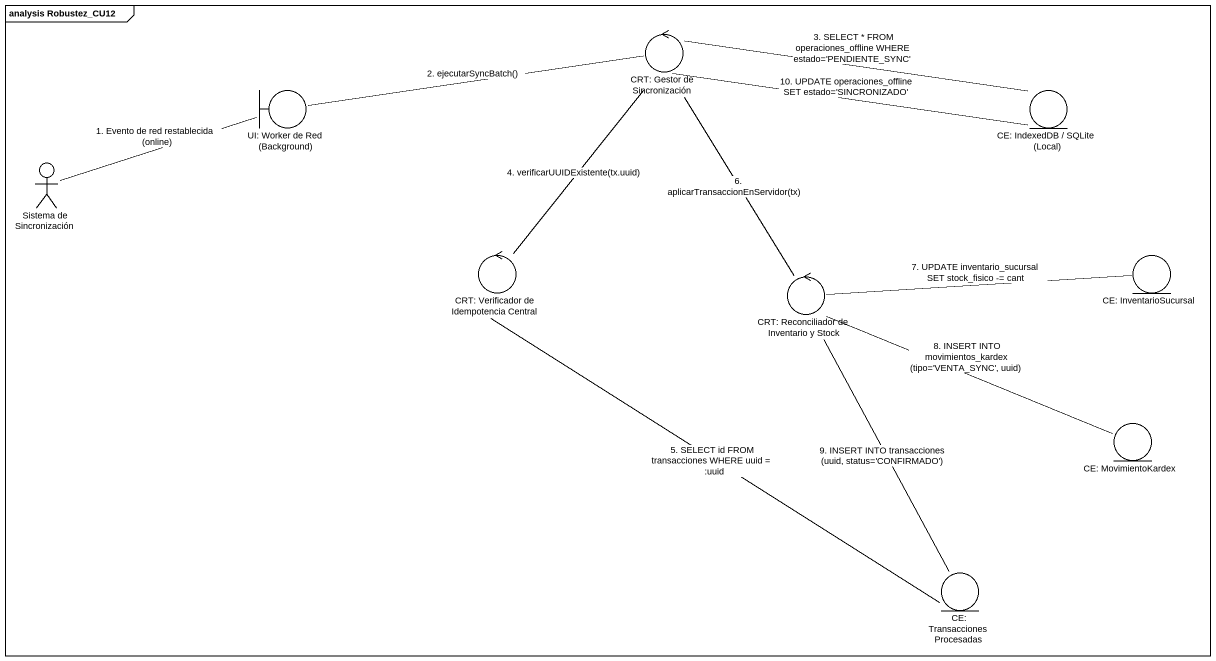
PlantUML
@startuml
mainframe analysis Robustez_CU12
control "CRT: Gestor de Sincronización" as CRT_Gestor_de_Sincronización
boundary "UI: Worker de Red (Background)" as UI_Worker_de_Red_Background
entity "CE: IndexedDB / SQLite (Local)" as CE_IndexedDB_SQLite_Local
actor "Sistema de Sincronización" as Sistema_de_Sincronización
control "CRT: Verificador de Idempotencia Central" as CRT_Verificador_de
control "CRT: Reconciliador de Inventario y Stock" as CRT_Reconciliador_de
entity "CE: InventarioSucursal" as CE_InventarioSucursal
entity "CE: MovimientoKardex" as CE_MovimientoKardex
entity "CE: TransaccionesProcesadas" as CE_TransaccionesProcesadas
CRT_Gestor_de_Sincronización -right- CE_IndexedDB_SQLite_Local : 3. SELECT * FROM operaciones_offline WHERE estado='PENDIENTE_SYNC'
CRT_Gestor_de_Sincronización -right- CE_IndexedDB_SQLite_Local : 10. UPDATE operaciones_offline SET estado='SINCRONIZADO'
CRT_Gestor_de_Sincronización -- CRT_Verificador_de : 4. verificarUUIDExistente(tx.uuid)
CRT_Gestor_de_Sincronización -- CRT_Reconciliador_de : 6. aplicarTransaccionEnServidor(tx)
UI_Worker_de_Red_Background -right- CRT_Gestor_de_Sincronización : 2. ejecutarSyncBatch()
Sistema_de_Sincronización -right- UI_Worker_de_Red_Background : 1. Evento de red restablecida (online)
CRT_Verificador_de -- CE_TransaccionesProcesadas : 5. SELECT id FROM transacciones WHERE uuid = :uuid
CRT_Reconciliador_de -right- CE_InventarioSucursal : 7. UPDATE inventario_sucursal SET stock_fisico -= cant
CRT_Reconciliador_de -right- CE_MovimientoKardex : 8. INSERT INTO movimientos_kardex (tipo='VENTA_SYNC', uuid)
CRT_Reconciliador_de -- CE_TransaccionesProcesadas : 9. INSERT INTO transacciones (uuid, status='CONFIRMADO')
@enduml
